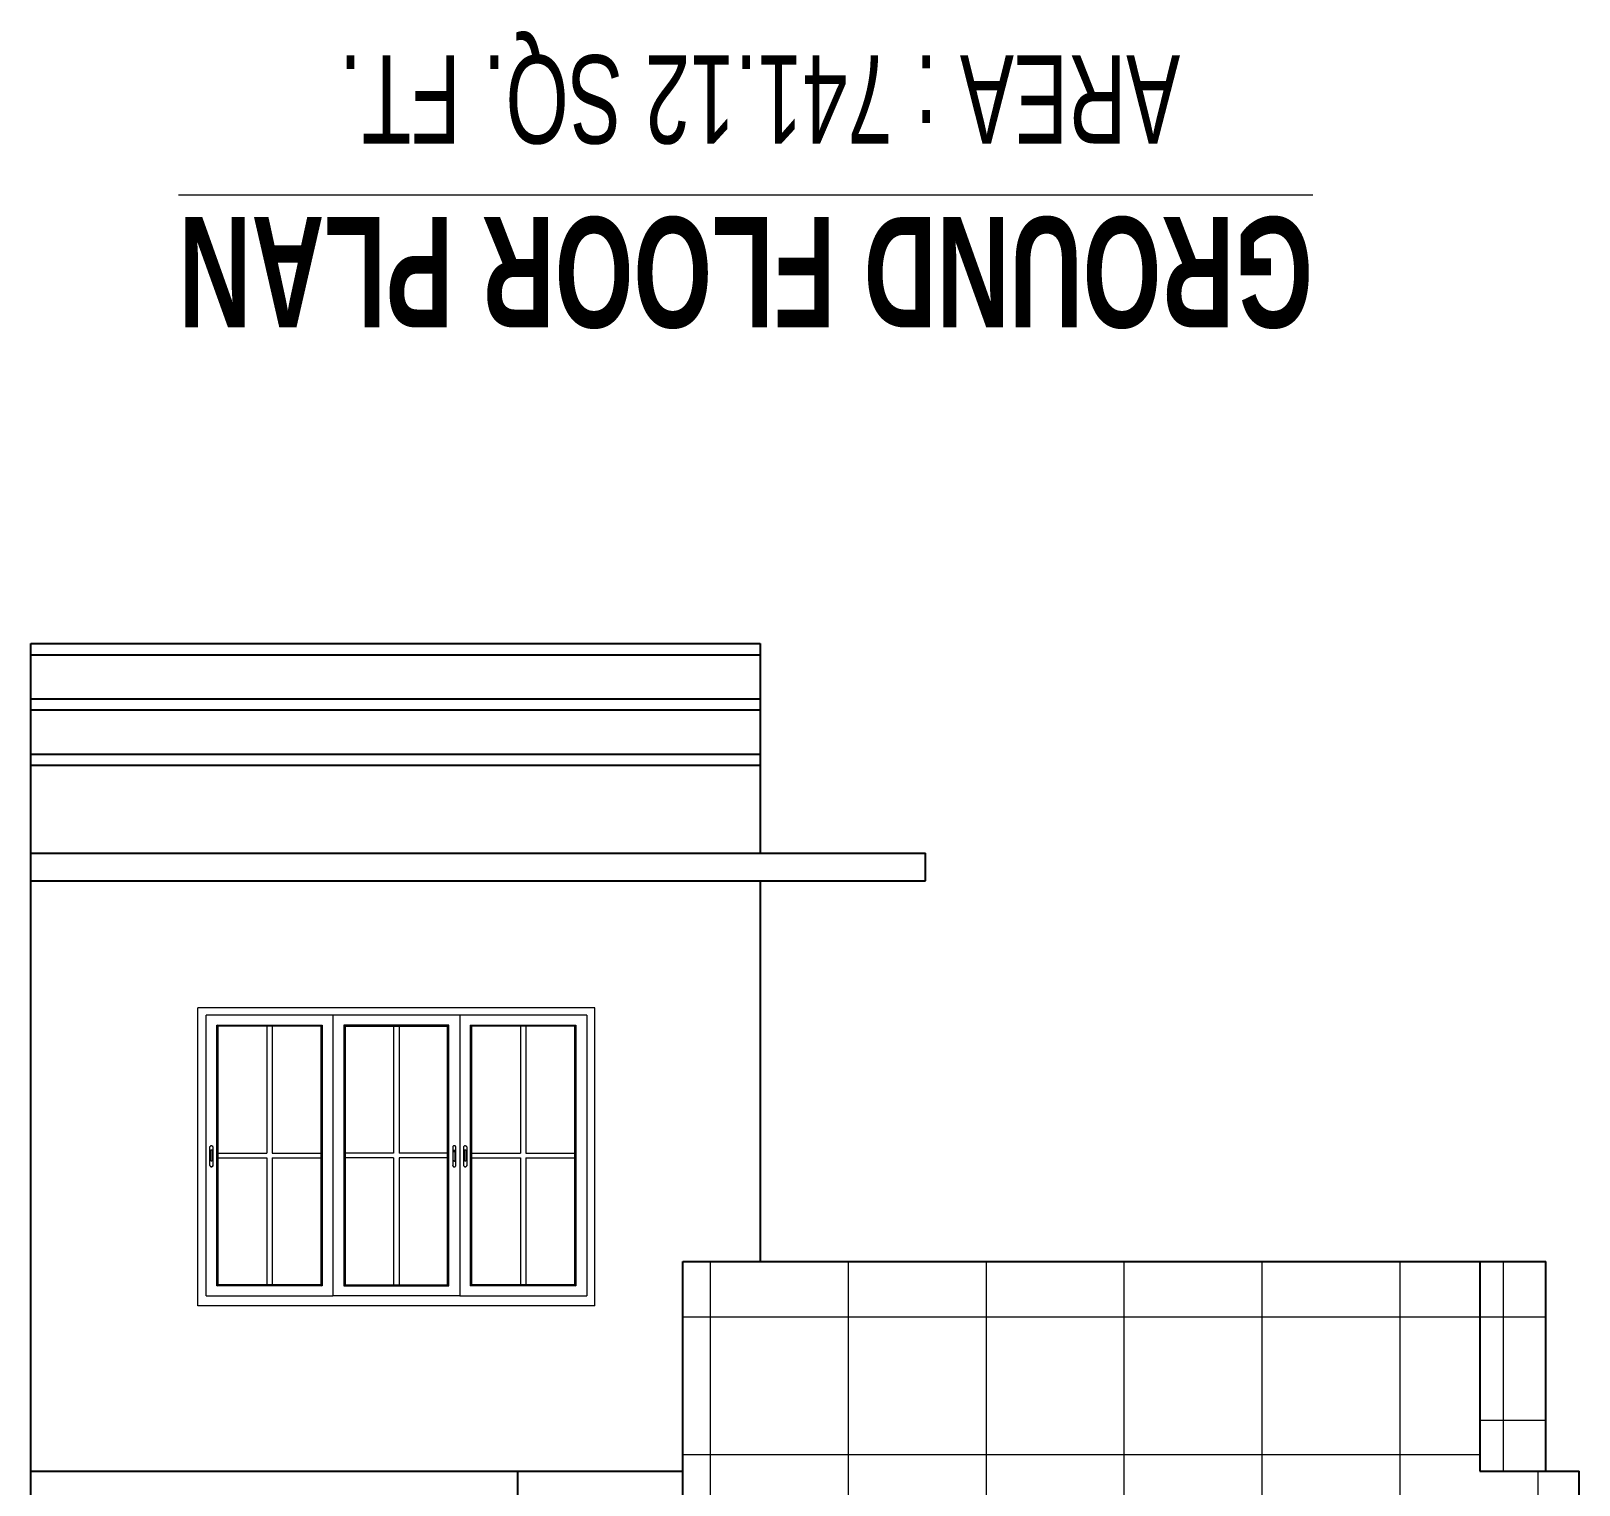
# Model space of a CAD drawing. Header units: inches. Extents: x -10117506 to -5032697, y -6529230 to -3253155.
# Drawn here: x -5060948.1 to -5060667.6, y -3256380.5 to -3256117 of the extents above; entities that cross this region are included whole.
import ezdxf

# ---------------------------------------------------------------- set-up
doc = ezdxf.new("R2010")
doc.units = ezdxf.units.IN
doc.header["$LTSCALE"] = 2
doc.header["$MEASUREMENT"] = 0
doc.linetypes.add('ACAD_ISO02W100', pattern=[15, 12, -3])
doc.layers.get('0').update_dxf_attribs({"linetype": 'CONTINUOUS'})
for name, color, linetype, lineweight in [('HATCH', 60, 'ACAD_ISO02W100', 13), ('Text-100.w', 254, 'CONTINUOUS', 9), ('window', 4, 'CONTINUOUS', 13)]:
    doc.layers.add(name, color=color, linetype=linetype, lineweight=lineweight)
doc.styles.add('Arial', font='arial.ttf', dxfattribs={"width": 0.8, "height": 12})

msp = doc.modelspace()

# ---------------------------------------------------------------- hatches: boundary and pattern name
at = {"layer": 'HATCH', "transparency": 33554661}
h = msp.add_hatch(dxfattribs=at)
h.set_pattern_fill('ANSI37', color=256, scale=200, angle=45)
h.paths.add_polyline_path([(-5060685.56, -3256383), (-5060667.56, -3256383), (-5060667.56, -3256378), (-5060685.56, -3256378), (-5060685.56, -3256340), (-5060829.99, -3256340), (-5060829.99, -3256602), (-5060685.56, -3256602), (-5060685.56, -3256495), (-5060667.56, -3256495), (-5060667.56, -3256490), (-5060685.56, -3256490)])
h = msp.add_hatch(dxfattribs=at)
h.set_pattern_fill('ANSI37', color=256, scale=150, angle=45)
h.paths.add_polyline_path([(-5060673.56, -3256340), (-5060685.56, -3256340), (-5060685.56, -3256378), (-5060673.56, -3256378)])

# ---------------------------------------------------------------- linework, layer by layer
at = {"ltscale": 0.5}
for p, q in [((-5060948.15, -3256228), (-5060815.99, -3256228)), ((-5060948.15, -3256266), (-5060948.15, -3256228)), ((-5060815.99, -3256228), (-5060815.99, -3256266)), ((-5060948.15, -3256230), (-5060815.99, -3256230)), ((-5060948.15, -3256238), (-5060815.99, -3256238)), ((-5060948.15, -3256240), (-5060815.99, -3256240)), ((-5060948.15, -3256248), (-5060815.99, -3256248)), ((-5060948.15, -3256250), (-5060815.99, -3256250)), ((-5060948.15, -3256266), (-5060785.99, -3256266)), ((-5060948.15, -3256602), (-5060948.15, -3256266)), ((-5060785.99, -3256271), (-5060785.99, -3256266)), ((-5060948.15, -3256271), (-5060785.99, -3256271)), ((-5060815.99, -3256271), (-5060815.99, -3256340)), ((-5060829.99, -3256602), (-5060829.99, -3256340)), ((-5060829.99, -3256340), (-5060673.56, -3256340)), ((-5060685.56, -3256340), (-5060685.56, -3256378)), ((-5060673.56, -3256378), (-5060673.56, -3256340)), ((-5060948.15, -3256378), (-5060829.99, -3256378)), ((-5060859.99, -3256378), (-5060859.99, -3256383)), ((-5060685.56, -3256378), (-5060667.56, -3256378)), ((-5060667.56, -3256383), (-5060667.56, -3256378))]:
    msp.add_line(p, q, dxfattribs=at)
at = {"layer": 'window'}
for p, q in [((-5060917.92, -3256348), (-5060917.92, -3256294)), ((-5060845.92, -3256294), (-5060917.92, -3256294)), ((-5060916.42, -3256346.22), (-5060916.42, -3256295.33)), ((-5060847.42, -3256295.33), (-5060916.42, -3256295.33)), ((-5060893.42, -3256295.33), (-5060893.42, -3256346.22)), ((-5060870.42, -3256295.33), (-5060870.42, -3256346.22)), ((-5060847.42, -3256295.33), (-5060847.42, -3256346.22)), ((-5060845.92, -3256348), (-5060845.92, -3256294)), ((-5060914.46, -3256344.42), (-5060914.46, -3256297.13)), ((-5060914.46, -3256297.13), (-5060895.39, -3256297.13)), ((-5060914.21, -3256297.35), (-5060914.46, -3256297.13)), ((-5060914.21, -3256344.2), (-5060914.21, -3256297.35)), ((-5060895.63, -3256297.35), (-5060914.21, -3256297.35)), ((-5060905.41, -3256297.35), (-5060905.41, -3256320.32)), ((-5060904.43, -3256297.35), (-5060904.43, -3256320.32)), ((-5060895.63, -3256297.35), (-5060895.39, -3256297.13)), ((-5060895.63, -3256297.35), (-5060895.63, -3256344.2)), ((-5060895.39, -3256297.13), (-5060895.39, -3256344.42)), ((-5060872.39, -3256297.13), (-5060891.46, -3256297.13)), ((-5060891.46, -3256297.13), (-5060891.46, -3256344.42)), ((-5060891.21, -3256297.35), (-5060891.46, -3256297.13)), ((-5060891.21, -3256297.35), (-5060891.21, -3256344.2)), ((-5060891.21, -3256297.35), (-5060872.63, -3256297.35)), ((-5060882.41, -3256297.35), (-5060882.41, -3256320.32)), ((-5060881.43, -3256297.35), (-5060881.43, -3256320.32)), ((-5060872.63, -3256297.35), (-5060872.39, -3256297.13)), ((-5060872.63, -3256344.2), (-5060872.63, -3256297.35)), ((-5060872.39, -3256344.42), (-5060872.39, -3256297.13)), ((-5060868.46, -3256344.42), (-5060868.46, -3256297.13)), ((-5060868.46, -3256297.13), (-5060849.39, -3256297.13)), ((-5060868.21, -3256297.35), (-5060868.46, -3256297.13)), ((-5060868.21, -3256344.2), (-5060868.21, -3256297.35)), ((-5060849.63, -3256297.35), (-5060868.21, -3256297.35)), ((-5060859.41, -3256297.35), (-5060859.41, -3256320.32)), ((-5060858.43, -3256297.35), (-5060858.43, -3256320.32)), ((-5060849.63, -3256297.35), (-5060849.39, -3256297.13)), ((-5060849.63, -3256297.35), (-5060849.63, -3256344.2)), ((-5060849.39, -3256297.13), (-5060849.39, -3256344.42)), ((-5060915.7, -3256319.21), (-5060915.68, -3256319.14)), ((-5060915.7, -3256319.21), (-5060915.69, -3256319.17)), ((-5060915.7, -3256322.6), (-5060915.7, -3256319.21)), ((-5060915.69, -3256319.17), (-5060915.68, -3256319.14)), ((-5060915.68, -3256319.14), (-5060915.67, -3256319.11)), ((-5060915.67, -3256319.11), (-5060915.65, -3256319.08)), ((-5060915.62, -3256319.05), (-5060915.65, -3256319.08)), ((-5060915.59, -3256319.03), (-5060915.62, -3256319.05)), ((-5060915.6, -3256319.88), (-5060915.61, -3256319.9)), ((-5060915.61, -3256319.9), (-5060915.61, -3256319.93)), ((-5060915.61, -3256319.93), (-5060915.61, -3256321.63)), ((-5060915.59, -3256319.86), (-5060915.6, -3256319.88)), ((-5060915.59, -3256319.03), (-5060915.55, -3256319.01)), ((-5060915.57, -3256319.84), (-5060915.59, -3256319.86)), ((-5060915.56, -3256319.82), (-5060915.57, -3256319.84)), ((-5060915.53, -3256319.81), (-5060915.56, -3256319.82)), ((-5060915.51, -3256319), (-5060915.55, -3256319.01)), ((-5060915.51, -3256319.79), (-5060915.53, -3256319.81)), ((-5060915.47, -3256318.99), (-5060915.51, -3256319)), ((-5060915.48, -3256319.78), (-5060915.51, -3256319.79)), ((-5060915.46, -3256319.78), (-5060915.48, -3256319.78)), ((-5060915.43, -3256318.99), (-5060915.47, -3256318.99)), ((-5060915.43, -3256319.78), (-5060915.46, -3256319.78)), ((-5060915.39, -3256318.99), (-5060915.43, -3256318.99)), ((-5060915.4, -3256319.78), (-5060915.43, -3256319.78)), ((-5060915.37, -3256319.78), (-5060915.4, -3256319.78)), ((-5060915.39, -3256318.99), (-5060915.34, -3256319)), ((-5060915.34, -3256319.79), (-5060915.37, -3256319.78)), ((-5060915.34, -3256319), (-5060915.3, -3256319.01)), ((-5060915.32, -3256319.81), (-5060915.34, -3256319.79)), ((-5060915.3, -3256319.82), (-5060915.32, -3256319.81)), ((-5060915.3, -3256319.01), (-5060915.27, -3256319.03)), ((-5060915.28, -3256319.84), (-5060915.3, -3256319.82)), ((-5060915.27, -3256319.86), (-5060915.28, -3256319.84)), ((-5060915.27, -3256319.03), (-5060915.24, -3256319.05)), ((-5060915.25, -3256319.88), (-5060915.27, -3256319.86)), ((-5060915.25, -3256319.9), (-5060915.25, -3256319.88)), ((-5060915.25, -3256319.93), (-5060915.25, -3256319.9)), ((-5060915.25, -3256321.63), (-5060915.25, -3256319.93)), ((-5060915.24, -3256319.05), (-5060915.21, -3256319.08)), ((-5060915.19, -3256319.11), (-5060915.21, -3256319.08)), ((-5060915.17, -3256319.14), (-5060915.19, -3256319.11)), ((-5060915.16, -3256319.17), (-5060915.17, -3256319.14)), ((-5060915.16, -3256319.17), (-5060915.16, -3256319.21)), ((-5060915.16, -3256319.21), (-5060915.16, -3256322.6)), ((-5060914.21, -3256320.32), (-5060905.41, -3256320.32)), ((-5060904.43, -3256320.32), (-5060895.63, -3256320.32)), ((-5060882.41, -3256320.32), (-5060891.21, -3256320.32)), ((-5060872.63, -3256320.32), (-5060881.43, -3256320.32)), ((-5060871.68, -3256319.14), (-5060871.69, -3256319.17)), ((-5060871.69, -3256319.17), (-5060871.69, -3256319.21)), ((-5060871.69, -3256319.21), (-5060871.69, -3256322.6)), ((-5060871.66, -3256319.11), (-5060871.68, -3256319.14)), ((-5060871.64, -3256319.08), (-5060871.66, -3256319.11)), ((-5060871.61, -3256319.05), (-5060871.64, -3256319.08)), ((-5060871.58, -3256319.03), (-5060871.61, -3256319.05)), ((-5060871.6, -3256319.9), (-5060871.59, -3256319.88)), ((-5060871.6, -3256319.93), (-5060871.6, -3256319.9)), ((-5060871.6, -3256320.17), (-5060871.6, -3256319.93)), ((-5060871.6, -3256320.15), (-5060871.59, -3256320.13)), ((-5060871.6, -3256320.17), (-5060871.6, -3256320.15)), ((-5060871.6, -3256321.63), (-5060871.6, -3256320.17)), ((-5060871.59, -3256319.88), (-5060871.58, -3256319.86)), ((-5060871.59, -3256320.13), (-5060871.58, -3256320.11)), ((-5060871.54, -3256319.01), (-5060871.58, -3256319.03)), ((-5060871.58, -3256319.86), (-5060871.57, -3256319.84)), ((-5060871.58, -3256320.11), (-5060871.57, -3256320.09)), ((-5060871.57, -3256319.84), (-5060871.55, -3256319.82)), ((-5060871.57, -3256320.09), (-5060871.55, -3256320.07)), ((-5060871.55, -3256319.82), (-5060871.52, -3256319.81)), ((-5060871.55, -3256320.07), (-5060871.52, -3256320.05)), ((-5060871.5, -3256319), (-5060871.54, -3256319.01)), ((-5060871.52, -3256319.81), (-5060871.5, -3256319.79)), ((-5060871.52, -3256320.05), (-5060871.5, -3256320.04)), ((-5060871.46, -3256318.99), (-5060871.5, -3256319)), ((-5060871.5, -3256319.79), (-5060871.47, -3256319.78)), ((-5060871.5, -3256320.04), (-5060871.47, -3256320.03)), ((-5060871.47, -3256319.78), (-5060871.45, -3256319.78)), ((-5060871.47, -3256320.03), (-5060871.45, -3256320.03)), ((-5060871.42, -3256318.99), (-5060871.46, -3256318.99)), ((-5060871.45, -3256319.78), (-5060871.42, -3256319.78)), ((-5060871.45, -3256320.03), (-5060871.42, -3256320.03)), ((-5060871.38, -3256318.99), (-5060871.42, -3256318.99)), ((-5060871.42, -3256319.78), (-5060871.39, -3256319.78)), ((-5060871.42, -3256320.03), (-5060871.39, -3256320.03)), ((-5060871.39, -3256319.78), (-5060871.36, -3256319.78)), ((-5060871.39, -3256320.03), (-5060871.36, -3256320.03)), ((-5060871.33, -3256319), (-5060871.38, -3256318.99)), ((-5060871.36, -3256319.78), (-5060871.34, -3256319.79)), ((-5060871.36, -3256320.03), (-5060871.34, -3256320.04)), ((-5060871.34, -3256319.79), (-5060871.31, -3256319.81)), ((-5060871.34, -3256320.04), (-5060871.31, -3256320.05)), ((-5060871.3, -3256319.01), (-5060871.33, -3256319)), ((-5060871.31, -3256319.81), (-5060871.29, -3256319.82)), ((-5060871.31, -3256320.05), (-5060871.29, -3256320.07)), ((-5060871.26, -3256319.03), (-5060871.3, -3256319.01)), ((-5060871.29, -3256319.82), (-5060871.27, -3256319.84)), ((-5060871.29, -3256320.07), (-5060871.27, -3256320.09)), ((-5060871.27, -3256319.84), (-5060871.26, -3256319.86)), ((-5060871.27, -3256320.09), (-5060871.26, -3256320.11)), ((-5060871.23, -3256319.05), (-5060871.26, -3256319.03)), ((-5060871.26, -3256319.86), (-5060871.25, -3256319.88)), ((-5060871.26, -3256320.11), (-5060871.25, -3256320.13)), ((-5060871.25, -3256319.88), (-5060871.24, -3256319.9)), ((-5060871.25, -3256320.13), (-5060871.24, -3256320.15)), ((-5060871.24, -3256319.9), (-5060871.24, -3256319.93)), ((-5060871.24, -3256321.63), (-5060871.24, -3256319.93)), ((-5060871.24, -3256320.15), (-5060871.24, -3256320.17)), ((-5060871.2, -3256319.08), (-5060871.23, -3256319.05)), ((-5060871.18, -3256319.11), (-5060871.2, -3256319.08)), ((-5060871.16, -3256319.14), (-5060871.18, -3256319.11)), ((-5060871.15, -3256319.17), (-5060871.16, -3256319.14)), ((-5060871.15, -3256319.21), (-5060871.16, -3256319.14)), ((-5060871.15, -3256319.21), (-5060871.15, -3256319.17)), ((-5060871.15, -3256322.6), (-5060871.15, -3256319.21)), ((-5060869.7, -3256319.21), (-5060869.68, -3256319.14)), ((-5060869.7, -3256319.21), (-5060869.69, -3256319.17)), ((-5060869.7, -3256322.6), (-5060869.7, -3256319.21)), ((-5060869.69, -3256319.17), (-5060869.68, -3256319.14)), ((-5060869.68, -3256319.14), (-5060869.67, -3256319.11)), ((-5060869.67, -3256319.11), (-5060869.65, -3256319.08)), ((-5060869.62, -3256319.05), (-5060869.65, -3256319.08)), ((-5060869.59, -3256319.03), (-5060869.62, -3256319.05)), ((-5060869.6, -3256319.88), (-5060869.61, -3256319.9)), ((-5060869.61, -3256319.9), (-5060869.61, -3256319.93)), ((-5060869.61, -3256319.93), (-5060869.61, -3256321.63)), ((-5060869.59, -3256319.86), (-5060869.6, -3256319.88)), ((-5060869.59, -3256319.03), (-5060869.55, -3256319.01)), ((-5060869.57, -3256319.84), (-5060869.59, -3256319.86)), ((-5060869.56, -3256319.82), (-5060869.57, -3256319.84)), ((-5060869.53, -3256319.81), (-5060869.56, -3256319.82)), ((-5060869.51, -3256319), (-5060869.55, -3256319.01)), ((-5060869.51, -3256319.79), (-5060869.53, -3256319.81)), ((-5060869.47, -3256318.99), (-5060869.51, -3256319)), ((-5060869.48, -3256319.78), (-5060869.51, -3256319.79)), ((-5060869.46, -3256319.78), (-5060869.48, -3256319.78)), ((-5060869.43, -3256318.99), (-5060869.47, -3256318.99)), ((-5060869.43, -3256319.78), (-5060869.46, -3256319.78)), ((-5060869.39, -3256318.99), (-5060869.43, -3256318.99)), ((-5060869.4, -3256319.78), (-5060869.43, -3256319.78)), ((-5060869.37, -3256319.78), (-5060869.4, -3256319.78)), ((-5060869.39, -3256318.99), (-5060869.34, -3256319)), ((-5060869.34, -3256319.79), (-5060869.37, -3256319.78)), ((-5060869.34, -3256319), (-5060869.3, -3256319.01)), ((-5060869.32, -3256319.81), (-5060869.34, -3256319.79)), ((-5060869.3, -3256319.82), (-5060869.32, -3256319.81)), ((-5060869.3, -3256319.01), (-5060869.27, -3256319.03)), ((-5060869.28, -3256319.84), (-5060869.3, -3256319.82)), ((-5060869.27, -3256319.86), (-5060869.28, -3256319.84)), ((-5060869.27, -3256319.03), (-5060869.24, -3256319.05)), ((-5060869.25, -3256319.88), (-5060869.27, -3256319.86)), ((-5060869.25, -3256319.9), (-5060869.25, -3256319.88)), ((-5060869.25, -3256319.93), (-5060869.25, -3256319.9)), ((-5060869.25, -3256321.63), (-5060869.25, -3256319.93)), ((-5060869.24, -3256319.05), (-5060869.21, -3256319.08)), ((-5060869.19, -3256319.11), (-5060869.21, -3256319.08)), ((-5060869.17, -3256319.14), (-5060869.19, -3256319.11)), ((-5060869.16, -3256319.17), (-5060869.17, -3256319.14)), ((-5060869.16, -3256319.17), (-5060869.16, -3256319.21)), ((-5060869.16, -3256319.21), (-5060869.16, -3256322.6)), ((-5060868.21, -3256320.32), (-5060859.41, -3256320.32)), ((-5060858.43, -3256320.32), (-5060849.63, -3256320.32)), ((-5060915.69, -3256322.63), (-5060915.7, -3256322.6)), ((-5060915.68, -3256322.67), (-5060915.69, -3256322.63)), ((-5060915.68, -3256322.67), (-5060915.67, -3256322.7)), ((-5060915.67, -3256322.7), (-5060915.65, -3256322.73)), ((-5060915.65, -3256322.73), (-5060915.62, -3256322.75)), ((-5060915.59, -3256322.78), (-5060915.62, -3256322.75)), ((-5060915.61, -3256321.66), (-5060915.61, -3256321.63)), ((-5060915.6, -3256321.68), (-5060915.61, -3256321.66)), ((-5060915.59, -3256321.7), (-5060915.6, -3256321.68)), ((-5060915.57, -3256321.72), (-5060915.59, -3256321.7)), ((-5060915.55, -3256322.8), (-5060915.59, -3256322.78)), ((-5060915.56, -3256321.74), (-5060915.57, -3256321.72)), ((-5060915.53, -3256321.75), (-5060915.56, -3256321.74)), ((-5060915.55, -3256322.8), (-5060915.51, -3256322.81)), ((-5060915.51, -3256321.76), (-5060915.53, -3256321.75)), ((-5060915.48, -3256321.77), (-5060915.51, -3256321.76)), ((-5060915.47, -3256322.82), (-5060915.51, -3256322.81)), ((-5060915.46, -3256321.78), (-5060915.48, -3256321.77)), ((-5060915.43, -3256322.82), (-5060915.47, -3256322.82)), ((-5060915.43, -3256321.78), (-5060915.46, -3256321.78)), ((-5060915.4, -3256321.78), (-5060915.43, -3256321.78)), ((-5060915.43, -3256322.82), (-5060915.39, -3256322.82)), ((-5060915.37, -3256321.77), (-5060915.4, -3256321.78)), ((-5060915.39, -3256322.82), (-5060915.34, -3256322.81)), ((-5060915.34, -3256321.76), (-5060915.37, -3256321.77)), ((-5060915.32, -3256321.75), (-5060915.34, -3256321.76)), ((-5060915.3, -3256322.8), (-5060915.34, -3256322.81)), ((-5060915.3, -3256321.74), (-5060915.32, -3256321.75)), ((-5060915.28, -3256321.72), (-5060915.3, -3256321.74)), ((-5060915.27, -3256322.78), (-5060915.3, -3256322.8)), ((-5060915.27, -3256321.7), (-5060915.28, -3256321.72)), ((-5060915.25, -3256321.68), (-5060915.27, -3256321.7)), ((-5060915.27, -3256322.78), (-5060915.24, -3256322.75)), ((-5060915.25, -3256321.63), (-5060915.25, -3256321.66)), ((-5060915.25, -3256321.66), (-5060915.25, -3256321.68)), ((-5060915.24, -3256322.75), (-5060915.21, -3256322.73)), ((-5060915.21, -3256322.73), (-5060915.19, -3256322.7)), ((-5060915.17, -3256322.67), (-5060915.19, -3256322.7)), ((-5060915.16, -3256322.6), (-5060915.17, -3256322.67)), ((-5060915.16, -3256322.63), (-5060915.17, -3256322.67)), ((-5060915.16, -3256322.63), (-5060915.16, -3256322.6)), ((-5060914.21, -3256321.22), (-5060905.41, -3256321.22)), ((-5060905.41, -3256321.22), (-5060905.41, -3256344.2)), ((-5060904.43, -3256321.22), (-5060895.63, -3256321.22)), ((-5060904.43, -3256321.22), (-5060904.43, -3256344.2)), ((-5060882.41, -3256321.22), (-5060891.21, -3256321.22)), ((-5060882.41, -3256321.22), (-5060882.41, -3256344.2)), ((-5060881.43, -3256321.22), (-5060881.43, -3256344.2)), ((-5060872.63, -3256321.22), (-5060881.43, -3256321.22)), ((-5060871.69, -3256322.63), (-5060871.69, -3256322.6)), ((-5060871.69, -3256322.6), (-5060871.68, -3256322.67)), ((-5060871.69, -3256322.63), (-5060871.68, -3256322.67)), ((-5060871.68, -3256322.67), (-5060871.66, -3256322.7)), ((-5060871.66, -3256322.7), (-5060871.64, -3256322.73)), ((-5060871.64, -3256322.73), (-5060871.61, -3256322.75)), ((-5060871.61, -3256322.75), (-5060871.58, -3256322.78)), ((-5060871.6, -3256321.63), (-5060871.6, -3256321.66)), ((-5060871.6, -3256321.66), (-5060871.59, -3256321.68)), ((-5060871.59, -3256321.68), (-5060871.58, -3256321.7)), ((-5060871.58, -3256321.7), (-5060871.57, -3256321.72)), ((-5060871.58, -3256322.78), (-5060871.54, -3256322.8)), ((-5060871.57, -3256321.72), (-5060871.55, -3256321.74)), ((-5060871.55, -3256321.74), (-5060871.52, -3256321.75)), ((-5060871.54, -3256322.8), (-5060871.5, -3256322.81)), ((-5060871.52, -3256321.75), (-5060871.5, -3256321.76)), ((-5060871.5, -3256321.76), (-5060871.47, -3256321.77)), ((-5060871.5, -3256322.81), (-5060871.46, -3256322.82)), ((-5060871.47, -3256321.77), (-5060871.45, -3256321.78)), ((-5060871.46, -3256322.82), (-5060871.42, -3256322.82)), ((-5060871.45, -3256321.78), (-5060871.42, -3256321.78)), ((-5060871.42, -3256321.78), (-5060871.39, -3256321.78)), ((-5060871.42, -3256322.82), (-5060871.38, -3256322.82)), ((-5060871.39, -3256321.78), (-5060871.36, -3256321.77)), ((-5060871.38, -3256322.82), (-5060871.33, -3256322.81)), ((-5060871.36, -3256321.77), (-5060871.34, -3256321.76)), ((-5060871.34, -3256321.76), (-5060871.31, -3256321.75)), ((-5060871.33, -3256322.81), (-5060871.3, -3256322.8)), ((-5060871.31, -3256321.75), (-5060871.29, -3256321.74)), ((-5060871.3, -3256322.8), (-5060871.26, -3256322.78)), ((-5060871.29, -3256321.74), (-5060871.27, -3256321.72)), ((-5060871.27, -3256321.72), (-5060871.26, -3256321.7)), ((-5060871.26, -3256321.7), (-5060871.25, -3256321.68)), ((-5060871.26, -3256322.78), (-5060871.23, -3256322.75)), ((-5060871.25, -3256321.68), (-5060871.24, -3256321.66)), ((-5060871.24, -3256321.66), (-5060871.24, -3256321.63)), ((-5060871.23, -3256322.75), (-5060871.2, -3256322.73)), ((-5060871.2, -3256322.73), (-5060871.18, -3256322.7)), ((-5060871.18, -3256322.7), (-5060871.16, -3256322.67)), ((-5060871.16, -3256322.67), (-5060871.15, -3256322.63)), ((-5060871.15, -3256322.63), (-5060871.15, -3256322.6)), ((-5060869.69, -3256322.63), (-5060869.7, -3256322.6)), ((-5060869.68, -3256322.67), (-5060869.69, -3256322.63)), ((-5060869.68, -3256322.67), (-5060869.67, -3256322.7)), ((-5060869.67, -3256322.7), (-5060869.65, -3256322.73)), ((-5060869.65, -3256322.73), (-5060869.62, -3256322.75)), ((-5060869.59, -3256322.78), (-5060869.62, -3256322.75)), ((-5060869.61, -3256321.66), (-5060869.61, -3256321.63)), ((-5060869.6, -3256321.68), (-5060869.61, -3256321.66)), ((-5060869.59, -3256321.7), (-5060869.6, -3256321.68)), ((-5060869.57, -3256321.72), (-5060869.59, -3256321.7)), ((-5060869.55, -3256322.8), (-5060869.59, -3256322.78)), ((-5060869.56, -3256321.74), (-5060869.57, -3256321.72)), ((-5060869.53, -3256321.75), (-5060869.56, -3256321.74)), ((-5060869.55, -3256322.8), (-5060869.51, -3256322.81)), ((-5060869.51, -3256321.76), (-5060869.53, -3256321.75)), ((-5060869.48, -3256321.77), (-5060869.51, -3256321.76)), ((-5060869.47, -3256322.82), (-5060869.51, -3256322.81)), ((-5060869.46, -3256321.78), (-5060869.48, -3256321.77)), ((-5060869.43, -3256322.82), (-5060869.47, -3256322.82)), ((-5060869.43, -3256321.78), (-5060869.46, -3256321.78)), ((-5060869.4, -3256321.78), (-5060869.43, -3256321.78)), ((-5060869.43, -3256322.82), (-5060869.39, -3256322.82)), ((-5060869.37, -3256321.77), (-5060869.4, -3256321.78)), ((-5060869.39, -3256322.82), (-5060869.34, -3256322.81)), ((-5060869.34, -3256321.76), (-5060869.37, -3256321.77)), ((-5060869.32, -3256321.75), (-5060869.34, -3256321.76)), ((-5060869.3, -3256322.8), (-5060869.34, -3256322.81)), ((-5060869.3, -3256321.74), (-5060869.32, -3256321.75)), ((-5060869.28, -3256321.72), (-5060869.3, -3256321.74)), ((-5060869.27, -3256322.78), (-5060869.3, -3256322.8)), ((-5060869.27, -3256321.7), (-5060869.28, -3256321.72)), ((-5060869.25, -3256321.68), (-5060869.27, -3256321.7)), ((-5060869.27, -3256322.78), (-5060869.24, -3256322.75)), ((-5060869.25, -3256321.63), (-5060869.25, -3256321.66)), ((-5060869.25, -3256321.66), (-5060869.25, -3256321.68)), ((-5060869.24, -3256322.75), (-5060869.21, -3256322.73)), ((-5060869.21, -3256322.73), (-5060869.19, -3256322.7)), ((-5060869.17, -3256322.67), (-5060869.19, -3256322.7)), ((-5060869.16, -3256322.6), (-5060869.17, -3256322.67)), ((-5060869.16, -3256322.63), (-5060869.17, -3256322.67)), ((-5060869.16, -3256322.63), (-5060869.16, -3256322.6)), ((-5060868.21, -3256321.22), (-5060859.41, -3256321.22)), ((-5060859.41, -3256321.22), (-5060859.41, -3256344.2)), ((-5060858.43, -3256321.22), (-5060849.63, -3256321.22)), ((-5060858.43, -3256321.22), (-5060858.43, -3256344.2)), ((-5060914.46, -3256344.42), (-5060914.21, -3256344.2)), ((-5060895.39, -3256344.42), (-5060914.46, -3256344.42)), ((-5060895.63, -3256344.2), (-5060914.21, -3256344.2)), ((-5060895.63, -3256344.2), (-5060895.39, -3256344.42)), ((-5060891.21, -3256344.2), (-5060891.46, -3256344.42)), ((-5060891.46, -3256344.42), (-5060872.39, -3256344.42)), ((-5060891.21, -3256344.2), (-5060872.63, -3256344.2)), ((-5060872.39, -3256344.42), (-5060872.63, -3256344.2)), ((-5060868.46, -3256344.42), (-5060868.21, -3256344.2)), ((-5060849.39, -3256344.42), (-5060868.46, -3256344.42)), ((-5060849.63, -3256344.2), (-5060868.21, -3256344.2)), ((-5060849.63, -3256344.2), (-5060849.39, -3256344.42)), ((-5060845.92, -3256348), (-5060917.92, -3256348)), ((-5060916.42, -3256346.22), (-5060893.42, -3256346.22)), ((-5060870.42, -3256346.22), (-5060893.42, -3256346.22)), ((-5060870.42, -3256346.22), (-5060847.42, -3256346.22))]:
    msp.add_line(p, q, dxfattribs=at)

# ---------------------------------------------------------------- texts
at = {"layer": 'Text-100.w', "insert": (-5060816.06, -3256170.69), "char_height": 20, "width": 237.2246, "attachment_point": 2, "rotation": 180, "style": 'Arial'}
msp.add_mtext('\\A1;{\\fArial Narrow|b1|i0|c0|p34;\\L GROUND FLOOR PLAN\\P\\fArial Narrow|b0|i0|c0|p34;\\H0.8x;\\lAREA : 741.12 SQ. FT.\\H1.02306x; }', dxfattribs=at)

doc.saveas('drawing.dxf')
